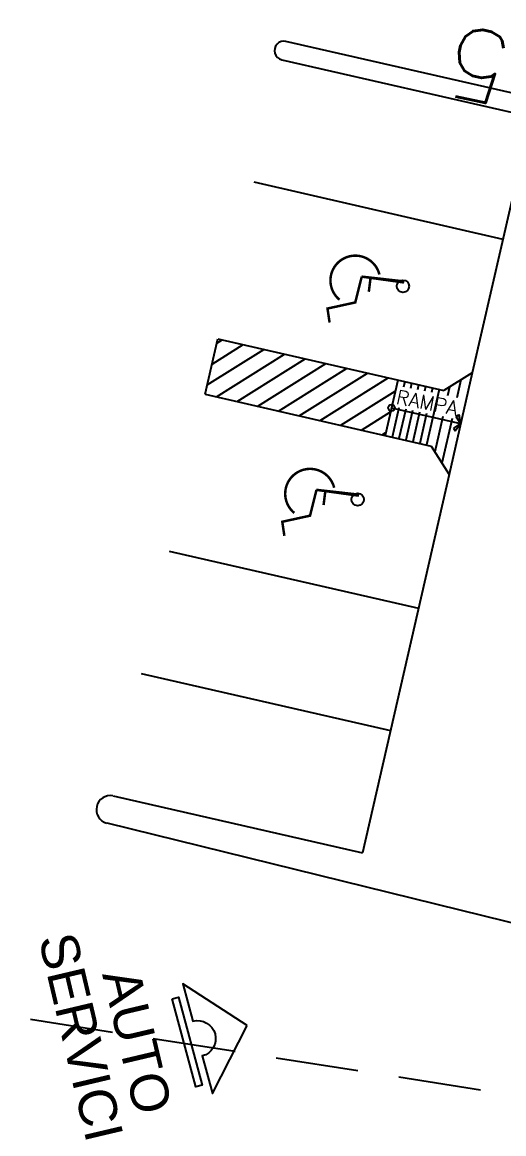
# Model space of a CAD drawing. Header units: millimetres. Extents: x 99 to 472, y 49 to 338.
# Drawn here: x 275.32 to 285.49, y 231.08 to 254.56 of the extents above; entities that cross this region are included whole.
import ezdxf
from ezdxf.enums import TextEntityAlignment as Align

# ---------------------------------------------------------------- set-up
doc = ezdxf.new("R2010")
doc.units = ezdxf.units.MM
for name, pattern in [('ACAD_ISO04W100', [30.5, 24, -3, 0.5, -3]), ('HIDDEN', [0.375, 0.25, -0.125]), ('SOLID', [0])]:
    doc.linetypes.add(name, pattern=pattern)
for name, color, linetype in [('BANQUETA', 4, 'Continuous'), ('BANQUETA.', 2, 'Continuous'), ('minusvalidos.', 160, 'Continuous'), ('PUNTOS_CON', 10, 'SOLID'), ('TEXTOS', 7, 'Continuous')]:
    doc.layers.add(name, color=color, linetype=linetype)
doc.styles.add('CAJONES', font='simplex.shx', dxfattribs={"height": 0.3})
doc.styles.add('GRUESA', font='swissk.ttf')
doc.styles.add('TMODELF', font='ROMANS.SHX', dxfattribs={"height": 5})

msp = doc.modelspace()

# ---------------------------------------------------------------- hatches: boundary and pattern name
h = msp.add_hatch()
h.set_pattern_fill('ANSI31', color=8, scale=0.1, angle=-4.059418, style=0)
h.set_pattern_definition([(212.0986, (285.99553, 252.26984), (0.168713, -0.268965), [])])
h.paths.add_polyline_path([(279.1797, 246.6992), (282.98125, 245.82844), (283.09943, 246.34441, -1), (283.13099, 246.48217), (283.24917, 246.99814), (279.44763, 247.86891)])

# ---------------------------------------------------------------- linework, layer by layer
at = {"color": 2, "linetype": 'Continuous', "ltscale": 0.3}
for p, q in [((279.1797, 246.6992), (279.44763, 247.86891)), ((279.44763, 247.86891), (284.22393, 246.77487)), ((279.1797, 246.6992), (283.956, 245.60516)), ((277.23722, 238.21883), (282.5009, 237.01315)), ((277.10556, 237.64402), (314.90346, 228.33298))]:
    msp.add_line(p, q, dxfattribs=at)
at = {"color": 8}
for p, q in [((283.39539, 246.96465), (283.36911, 246.84993)), ((283.5416, 246.93116), (283.51629, 246.82065)), ((283.68781, 246.89767), (283.66347, 246.79138)), ((283.83403, 246.86418), (283.81064, 246.7621)), ((284.12645, 246.7972), (283.85853, 245.62749)), ((283.98024, 246.83069), (283.95782, 246.73282)), ((284.34373, 246.85002), (284.30124, 246.66451)), ((284.58334, 247.00031), (284.49748, 246.62547)), ((283.26859, 246.41111), (283.12746, 245.79495)), ((283.41577, 246.38183), (283.27367, 245.76145)), ((283.56295, 246.35255), (283.41989, 245.72796)), ((283.71013, 246.32328), (283.5661, 245.69447)), ((283.85731, 246.294), (283.71231, 245.66098)), ((284.20072, 246.22568), (284.03115, 245.48536)), ((284.39696, 246.18665), (284.18145, 245.24575))]:
    msp.add_line(p, q, dxfattribs=at)
for p, q in [((284.48162, 246.23098), (284.48162, 246.23098)), ((284.42475, 245.98266), (284.42475, 245.98266))]:
    msp.add_line(p, q)
at = {"color": 2, "linetype": 'Continuous', "ltscale": 0.3}
for centre, radius, start, end in [((233.45978, -10.32274), 274.99416, 63.6633228, 81.8530187), ((277.17724, 237.92398), 0.29514, 79.667574, 254.529675)]:
    msp.add_arc(centre, radius, start, end, dxfattribs=at)
at = {"color": 1, "linetype": 'Continuous', "ltscale": 0.3}
for centre, radius, start, end in [((232.97451, -12.53764), 274.36066, 73.9470199, 82.1636805), ((243.36775, 33.34891), 226.72156, 75.9975976, 83.184662), ((245.12792, 42.96634), 216.7641, 75.8406253, 83.3458997)]:
    msp.add_arc(centre, radius, start, end, dxfattribs=at)
at = {"color": 1, "linetype": 'ACAD_ISO04W100', "ltscale": 0.3}
msp.add_arc((232.97451, -12.53764), 274.56066, 73.9470199, 80.060943, dxfattribs=at)
at = {"layer": 'BANQUETA', "color": 4}
for p, q in [((280.20676, 251.18308), (285.47044, 249.9774)), ((278.42057, 243.38503), (283.68425, 242.17936)), ((277.82889, 240.80193), (283.09257, 239.59625))]:
    msp.add_line(p, q, dxfattribs=at)
at = {"layer": 'BANQUETA', "color": 32, "linetype": 'HIDDEN', "ltscale": 7}
msp.add_line((200.28428, 245.29272), (402.93183, 213.5085), dxfattribs=at)
at = {"layer": 'BANQUETA.'}
for p, q in [((286.15062, 252.94693), (280.88694, 254.1526)), ((280.79843, 253.76618), (286.06211, 252.56051)), ((286.06211, 252.56051), (284.82294, 247.15061)), ((284.82294, 247.15061), (284.22393, 246.77487)), ((284.82294, 247.15061), (284.33174, 245.00615)), ((283.24917, 246.99814), (282.98125, 245.82844)), ((283.11521, 246.41329), (284.57734, 246.07838)), ((284.57734, 246.07838), (284.42475, 245.98266)), ((284.46091, 245.9258), (284.57734, 246.07838)), ((284.48162, 246.23098), (284.53893, 246.26643)), ((284.57734, 246.07838), (284.48162, 246.23098)), ((284.53893, 246.26643), (284.57734, 246.07838)), ((284.42475, 245.98266), (284.46091, 245.9258)), ((283.956, 245.60516), (284.33174, 245.00615)), ((284.33174, 245.00615), (282.5009, 237.01315))]:
    msp.add_line(p, q, dxfattribs=at)
msp.add_circle((283.11521, 246.41329), 0.07067, dxfattribs=at)
msp.add_arc((280.84269, 253.95939), 0.19821, 77.098625, 257.098625, dxfattribs=at)
at = {"layer": 'minusvalidos.'}
for p, q in [((283.38079, 249.07111), (282.48777, 249.18303)), ((282.42522, 244.56686), (281.53221, 244.67878))]:
    msp.add_line(p, q, dxfattribs=at)
at = {"layer": 'minusvalidos.', "const_width": 0.0525}
for points in [[(282.86064, 249.2283, 1.38500701), (282.01841, 248.69538, 1.38500701)], [(281.90507, 244.72404, 1.38500701), (281.06285, 244.19113, 1.38500701)]]:
    msp.add_lwpolyline(points, format="xyb", dxfattribs=at)
for points in [[(282.48777, 249.18303), (282.35032, 248.63758), (281.76423, 248.50915), (281.80832, 248.21241)], [(282.67382, 249.15972), (282.63651, 248.86204)], [(281.53221, 244.67878), (281.39476, 244.13333), (280.80867, 244.0049), (280.85276, 243.70816)], [(281.71825, 244.65546), (281.68095, 244.35779)]]:
    msp.add_lwpolyline(points, dxfattribs=at)
at = {"layer": 'minusvalidos.'}
for points in [[(282.48777, 249.18303, 0.0525, 0.075, 0), (283.38079, 249.07111, 0.075, 0.075, 0)], [(281.53221, 244.67878, 0.0525, 0.075, 0), (282.42522, 244.56686, 0.075, 0.075, 0)]]:
    msp.add_lwpolyline(points, format="xyseb", dxfattribs=at)
for centre in [(283.35787, 248.98017), (282.4023, 244.47591)]:
    msp.add_circle(centre, 0.13125, dxfattribs=at)
at = {"layer": 'TEXTOS', "color": 7}
msp.add_lwpolyline([(280.06362, 233.36734), (278.70915, 234.24674), (278.92251, 233.45367, -1), (279.11986, 232.72011), (279.33322, 231.92704)], format="xyb", close=True, dxfattribs=at)
msp.add_lwpolyline([(278.48261, 233.92725), (278.61407, 233.96261), (279.11333, 232.10685), (278.98187, 232.07148)], close=True, dxfattribs=at)

# ---------------------------------------------------------------- texts
at = {"layer": 'PUNTOS_CON', "color": 3, "linetype": 'Continuous', "style": 'TMODELF'}
msp.add_text('100.5', height=1.5, rotation=167.691674, dxfattribs=at).set_placement((287.14381, 253.17269, 100.5), align=Align.MIDDLE_CENTER)
at = {"layer": 'TEXTOS', "color": 7}
for s, height, rotation, style, p in [('RAMPA.', 0.3, 348.749271, 'CAJONES', (283.19468, 246.50229)), ('SERVICIO', 0.8, 283.275555, 'GRUESA', (275.656, 235.20462)), ('AUTO', 0.8, 283.275555, 'GRUESA', (277.00085, 234.4479))]:
    msp.add_text(s, height=height, rotation=rotation, dxfattribs=dict(at, style=style)).set_placement(p)

doc.saveas('drawing.dxf')
